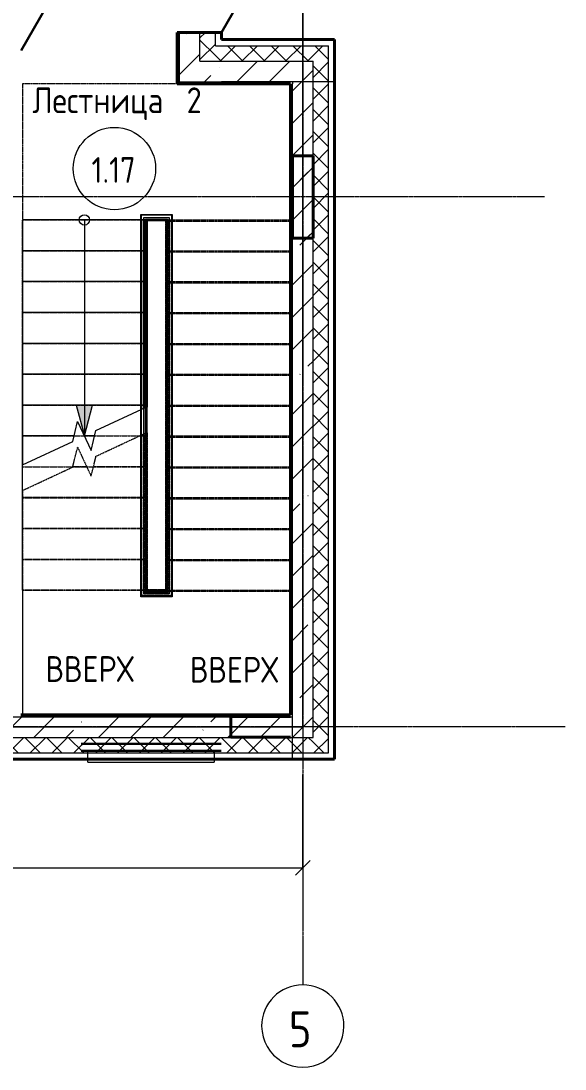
# Model space of a CAD drawing. Header units: millimetres. Extents: x -32954 to 151739, y -65671 to 56243.
# Drawn here: x -2790 to 2500, y -15318 to -5129 of the extents above; entities that cross this region are included whole.
import ezdxf

# ---------------------------------------------------------------- set-up
doc = ezdxf.new("R2010")
doc.units = ezdxf.units.MM
doc.linetypes.add('ADSK_Линия сетки', pattern=[21, 12, -3, 3, -3])
doc.linetypes.add('ADSK_Сверху', pattern=[4.5, 3, -1.5])
for name, color, linetype, lineweight in [('Балясины', 7, 'Continuous', 18), ('Двери', 7, 'Continuous', 18), ('Колонны', 7, 'Continuous', 18), ('Лестницы', 7, 'Continuous', 18), ('Марки помещений', 7, 'Continuous', 18), ('Ограждение', 7, 'Continuous', 18), ('Окна', 7, 'Continuous', 18), ('Оси', 7, 'Continuous', 9), ('Остекление', 7, 'Continuous', 30), ('Отлив', 7, 'Continuous', 18), ('Панель', 7, 'Continuous', 30), ('Перекрытия', 7, 'Continuous', 18), ('Поручни', 7, 'Continuous', 18), ('Размеры', 7, 'Continuous', 9), ('Размеры-100', 7, 'Continuous', 9), ('Стены', 7, 'Continuous', 18), ('Стены разрез', 7, 'Continuous', 40), ('Стены штриховка', 7, 'Continuous', 18), ('Стрелки вверх', 7, 'Continuous', 18), ('Траектории лестницы', 7, 'Continuous', 30)]:
    doc.layers.add(name, color=color, linetype=linetype, lineweight=lineweight)
doc.styles.add('GOST Common', font='GOST_Common.ttf', dxfattribs={"width": 0.9, "height": 250})
doc.styles.add('GOST Common_1', font='GOST_Common.ttf', dxfattribs={"width": 0.9, "height": 350})
doc.dimstyles.new('ADSK_Проверочный', dxfattribs={"dimscale": 304.8, "dimtxt": 251.428749, "dimasz": 0.463911, "dimexe": 0.492126, "dimexo": 0.492126, "dimgap": 0.164042, "dimtad": 1, "dimdec": 0, "dimdsep": 46, "dimtxsty": 'GOST Common', "dimblk1": 'OBLIQUE', "dimblk2": 'OBLIQUE', "dimsah": 1, "dimcen": 0.09, "dimazin": 0, "dimtfac": 1, "dimtdec": 4, "dimtix": 1, "dimtmove": 0, "dimatfit": 3, "dimfxl": 1, "dimtvp": 1, "dimtolj": 1, "dimtzin": 0, "dimarcsym": 2})
pattern_1 = [(45, (0, 0), (-106.066, 106.066), []), (135, (0, 0), (-106.066, -106.066), [])]
pattern_2 = [(45, (0, 0), (-314.309, 314.309), []), (45, (314.3, 0), (-314.309, 314.309), [555.625, -111.125, 3.353, -107.772])]

# ---------------------------------------------------------------- blocks, each defined once
blk = doc.blocks.new('AC_Дверь_Двупольная_ПВХ - 1260х2080h М-694954-В_АР_ПЭ_01 Этаж')
at = {"layer": 'Панель'}
for p, q in [((-650, 215), (-87, 540)), ((650, 215), (87, 540))]:
    blk.add_line(p, q, dxfattribs=at)
blk = doc.blocks.new('AC_Дверь_Двупольная_ПВХ - 1260х2080h М-673620-В_АР_ПЭ_01 Этаж')
at = {"layer": 'Панель'}
for p, q in [((-650, 63), (-87, 388)), ((650, 63), (87, 388))]:
    blk.add_line(p, q, dxfattribs=at)
blk = doc.blocks.new('Ограждение - Ограждение-709738-В_АР_ПЭ_01 Этаж')
at = {"layer": 'Ограждение', "linetype": 'ADSK_Сверху'}
for p, q in [((-1380, -7063), (-1350, -7063)), ((-1380, -10660), (-1380, -7063)), ((-1370, -7063), (-1320, -7063)), ((-1370, -10670), (-1370, -7063)), ((-1365, -7063), (-1325, -7063)), ((-1365, -10675), (-1365, -7063)), ((-1350, -10663), (-1350, -7063)), ((-1325, -10663), (-1325, -7063)), ((-1320, -10663), (-1320, -7063)), ((-1624, -9157), (-1624, -10663)), ((-1619, -9154), (-1619, -10663)), ((-1594, -9143), (-1594, -10663)), ((-1579, -9136), (-1579, -10675)), ((-1574, -9133), (-1574, -10670)), ((-1564, -9133), (-1564, -10660)), ((-1624, -10663), (-1624, -10720)), ((-1619, -10663), (-1619, -10715)), ((-1594, -10663), (-1594, -10690)), ((-1594, -10690), (-1350, -10690)), ((-1579, -10675), (-1365, -10675)), ((-1574, -10670), (-1370, -10670)), ((-1564, -10660), (-1380, -10660)), ((-1350, -10675), (-1350, -10663)), ((-1325, -10695), (-1325, -10663)), ((-1320, -10695), (-1320, -10663)), ((-1624, -10720), (-1320, -10720)), ((-1619, -10715), (-1325, -10715))]:
    blk.add_line(p, q, dxfattribs=at)
at = {"layer": 'Поручни'}
for p, q in [((-1624, -7063), (-1574, -7063)), ((-1624, -7063), (-1624, -8907)), ((-1619, -7063), (-1579, -7063)), ((-1619, -7063), (-1619, -8904)), ((-1594, -7063), (-1564, -7063)), ((-1594, -7063), (-1594, -8893)), ((-1579, -7063), (-1579, -8886)), ((-1574, -7063), (-1574, -8883)), ((-1564, -7063), (-1564, -8883)), ((-1624, -8907), (-1574, -8883)), ((-1619, -8904), (-1579, -8886)), ((-1619, -8904), (-1579, -8886)), ((-1619, -8904), (-1579, -8886)), ((-1594, -8893), (-1574, -8883)), ((-1594, -8893), (-1574, -8883)), ((-1574, -8883), (-1564, -8883)), ((-1574, -8883), (-1564, -8883))]:
    blk.add_line(p, q, dxfattribs=at)
blk = doc.blocks.new('Ограждение - Ограждение-709746-В_АР_ПЭ_01 Этаж')
at = {"layer": 'Ограждение', "linetype": 'ADSK_Сверху'}
for p, q in [((-1380, -7070), (-1350, -7070)), ((-1380, -7070), (-1380, -10660)), ((-1370, -7070), (-1320, -7070)), ((-1370, -7070), (-1370, -10670)), ((-1365, -7070), (-1325, -7070)), ((-1365, -7070), (-1365, -10675)), ((-1350, -7070), (-1350, -10690)), ((-1325, -7070), (-1325, -10715)), ((-1320, -7070), (-1320, -10720)), ((-1624, -10663), (-1624, -9157)), ((-1619, -10663), (-1619, -9154)), ((-1594, -10663), (-1594, -9143)), ((-1579, -10675), (-1579, -9136)), ((-1574, -10670), (-1574, -9133)), ((-1564, -10660), (-1564, -9133)), ((-1624, -10720), (-1624, -10663)), ((-1619, -10715), (-1619, -10663)), ((-1594, -10690), (-1594, -10663)), ((-1350, -10690), (-1594, -10690)), ((-1365, -10675), (-1579, -10675)), ((-1370, -10670), (-1574, -10670)), ((-1380, -10660), (-1564, -10660)), ((-1320, -10720), (-1624, -10720)), ((-1325, -10715), (-1619, -10715))]:
    blk.add_line(p, q, dxfattribs=at)
at = {"layer": 'Поручни'}
for p, q in [((-1624, -7010), (-1320, -7010)), ((-1624, -7063), (-1624, -7010)), ((-1619, -7015), (-1325, -7015)), ((-1619, -7063), (-1619, -7015)), ((-1325, -7015), (-1325, -7077)), ((-1320, -7010), (-1320, -7077)), ((-1624, -8907), (-1624, -7063)), ((-1619, -8904), (-1619, -7063)), ((-1594, -7040), (-1350, -7040)), ((-1594, -7063), (-1594, -7040)), ((-1594, -8893), (-1594, -7063)), ((-1579, -7055), (-1365, -7055)), ((-1579, -8886), (-1579, -7055)), ((-1574, -7060), (-1370, -7060)), ((-1574, -8883), (-1574, -7060)), ((-1564, -7070), (-1380, -7070)), ((-1564, -8883), (-1564, -7070)), ((-1380, -7070), (-1380, -10667)), ((-1370, -7060), (-1370, -10677)), ((-1365, -7055), (-1365, -7077)), ((-1365, -7077), (-1365, -10682)), ((-1350, -7040), (-1350, -7077)), ((-1350, -7077), (-1350, -10697)), ((-1325, -7077), (-1325, -10722)), ((-1320, -7077), (-1320, -10727)), ((-1624, -8563), (-1574, -8563)), ((-1624, -10663), (-1624, -8563)), ((-1619, -8563), (-1579, -8563)), ((-1619, -10663), (-1619, -8563)), ((-1594, -8563), (-1564, -8563)), ((-1594, -10663), (-1594, -8563)), ((-1579, -10682), (-1579, -8563)), ((-1574, -10677), (-1574, -8563)), ((-1564, -10667), (-1564, -8563)), ((-1624, -8907), (-1574, -8883)), ((-1619, -8904), (-1579, -8886)), ((-1619, -8904), (-1579, -8886)), ((-1619, -8904), (-1579, -8886)), ((-1594, -8893), (-1574, -8883)), ((-1594, -8893), (-1574, -8883)), ((-1574, -8883), (-1564, -8883)), ((-1574, -8883), (-1564, -8883)), ((-1624, -10727), (-1624, -10663)), ((-1619, -10722), (-1619, -10663)), ((-1594, -10697), (-1594, -10663)), ((-1350, -10697), (-1594, -10697)), ((-1365, -10682), (-1579, -10682)), ((-1370, -10677), (-1574, -10677)), ((-1380, -10667), (-1564, -10667)), ((-1320, -10727), (-1624, -10727)), ((-1325, -10722), (-1619, -10722))]:
    blk.add_line(p, q, dxfattribs=at)
blk = doc.blocks.new('B2B_Окно_1створка - 1320х1460h-729009-В_АР_ПЭ_01 Этаж')
at = {"layer": 'Остекление'}
for p, q in [((-680, 135), (680, 135)), ((-680, 65), (680, 65))]:
    blk.add_line(p, q, dxfattribs=at)
blk = doc.blocks.new('B2B_Отлив - Отлив_металлический-717280-В_АР_ПЭ_01 Этаж')
at = {"layer": 'Отлив'}
for p, q in [((-615, 1), (-615, 110)), ((615, 110), (-615, 110)), ((615, 110), (615, 1)), ((-615, 0), (-615, 1)), ((-615, 1), (615, 1)), ((-615, 1), (615, 1)), ((-615, 0), (615, 0)), ((615, 1), (615, 0))]:
    blk.add_line(p, q, dxfattribs=at)
blk = doc.blocks.new('Ось сетки - D8-4846-В_АР_ПЭ_01 Этаж')
at = {"layer": 'Оси', "lineweight": 18}
for start, end in [(360, 180), (180, 360)]:
    blk.add_arc((0, 0), 4, start, end, dxfattribs=at)
blk = doc.blocks.new('ADSK_Марка_Помещение_2_ГОСТ21-501-2011 - Имя и Категория-86712-В_АР_ПЭ_01 Этаж')
at = {"layer": 'Марки помещений'}
blk.add_circle((0, 0), 4, dxfattribs=at)
blk = doc.blocks.new('DIMBLOCK5-В_АР_ПЭ_01 Этаж')
at = {"layer": 'Размеры-100', "transparency": 16777216}
for p, q in [((-8050, -12455), (-8050, -13512)), ((-8050, -13362), (-8050, -12455)), ((-50, -12455), (-50, -13512)), ((-50, -13362), (-50, -12455)), ((-8050, -13362), (-7979, -13291)), ((-50, -13362), (21, -13291)), ((-8050, -13362), (-8121, -13433)), ((-8050, -13362), (-50, -13362)), ((-50, -13362), (-121, -13433))]:
    blk.add_line(p, q, dxfattribs=at)
at = {"layer": 'Размеры-100', "color": 0, "transparency": 16777216, "insert": (-4365, -12985), "char_height": 250, "width": 756.84, "attachment_point": 1, "line_spacing_factor": 1.022761, "style": 'GOST Common'}
blk.add_mtext('8000', dxfattribs=at)
blk = doc.blocks.new('_Oblique')
at = {"color": 0, "linetype": 'ByBlock', "lineweight": -2}
blk.add_line((-0.5, -0.5), (0.5, 0.5), dxfattribs=at)

msp = doc.modelspace()

# ---------------------------------------------------------------- hatches: boundary and pattern name
at = {"layer": 'Колонны', "lineweight": 9}
h = msp.add_hatch(dxfattribs=at)
h.set_pattern_fill('FP_1', color=256, style=0, pattern_type=2)
h.set_pattern_definition([(45, (0, 0), (-314.31, 314.31), []), (45, (314.3, 0), (-314.31, 314.31), [222.25, -111.125])])
h.paths.add_polyline_path([(-150, -7240), (50, -7240), (50, -6440), (-150, -6440), (-150, -6485.9)])
at = {"layer": 'Стены разрез', "lineweight": 9}
h = msp.add_hatch(dxfattribs=at)
h.set_pattern_fill('FP_3', color=256, style=0, pattern_type=2)
h.set_pattern_definition(pattern_2)
h.paths.add_polyline_path([(-1050, -5720), (-1050, -5240), (-1250, -5240), (-1250, -5720)])
h.paths.add_polyline_path([(-1050, -3940), (-1050, -3380), (-1250, -3380), (-1250, -3940)])
h = msp.add_hatch(dxfattribs=at)
h.set_pattern_fill('FP_2', color=256, style=0, pattern_type=2)
h.set_pattern_definition(pattern_1)
h.paths.add_polyline_path([(-1050, -5520), (-900, -5520), (-900, -5240), (-1050, -5240)])
h.paths.add_polyline_path([(-900, -3940), (-900, -3580), (-1050, -3580), (-1050, -3940)])
h = msp.add_hatch(dxfattribs=at)
h.set_pattern_fill('FP_2', color=256, style=0, pattern_type=2)
h.set_pattern_definition(pattern_1)
h.paths.add_polyline_path([(50, -5520), (200, -5520), (200, -5370), (-900, -5370), (-900, -5520), (-413.8, -5520)])
h = msp.add_hatch(dxfattribs=at)
h.set_pattern_fill('FP_3', color=256, style=0, pattern_type=2)
h.set_pattern_definition(pattern_2)
h.paths.add_polyline_path([(50, -5720), (50, -5520), (-1050, -5520), (-1050, -5720), (-150, -5720)])
h = msp.add_hatch(dxfattribs=at)
h.set_pattern_fill('FP_2', color=256, style=0, pattern_type=2)
h.set_pattern_definition(pattern_1)
h.paths.add_polyline_path([(50, -12245), (200, -12245), (200, -5520), (50, -5520), (50, -12095)])
h = msp.add_hatch(dxfattribs=at)
h.set_pattern_fill('FP_3', color=256, style=0, pattern_type=2)
h.set_pattern_definition(pattern_2)
h.paths.add_polyline_path([(50, -12095), (50, -5720), (-150, -5720), (-150, -12095)])
h = msp.add_hatch(dxfattribs=at)
h.set_pattern_fill('FP_3', color=256, style=0, pattern_type=2)
h.set_pattern_definition(pattern_2)
h.paths.add_polyline_path([(-170, -12095), (-150, -12095), (-150, -11895), (-3065, -11895), (-3065, -12095)])
h.paths.add_polyline_path([(-6046.6, -12095), (-4425, -12095), (-4425, -11895), (-6046.6, -11895)])
h.paths.add_polyline_path([(-8084.5, -12095), (-7406.6, -12095), (-7406.6, -11895), (-11675, -11895), (-11675, -12095)])
h.paths.add_polyline_path([(-15350, -12095), (-12995, -12095), (-12995, -11895), (-15350, -11895)])
h = msp.add_hatch(dxfattribs=at)
h.set_pattern_fill('FP_2', color=256, style=0, pattern_type=2)
h.set_pattern_definition(pattern_1)
h.paths.add_polyline_path([(-3130, -12245), (50, -12245), (50, -12095), (-3065, -12095), (-3065, -12225), (-3130, -12225)])
h.paths.add_polyline_path([(-4360, -12245), (-4360, -12225), (-4425, -12225), (-4425, -12095), (-6046.6, -12095), (-6046.6, -12225), (-6111.6, -12225), (-6111.6, -12245)])
h.paths.add_polyline_path([(-8084.5, -12245), (-7341.6, -12245), (-7341.6, -12225), (-7406.6, -12225), (-7406.6, -12095), (-11675, -12095), (-11675, -12225), (-11740, -12225), (-11740, -12245)])
h.paths.add_polyline_path([(-12930, -12245), (-12930, -12225), (-12995, -12225), (-12995, -12095), (-15500, -12095), (-15500, -12245), (-13837.5, -12245)])
at = {"layer": 'Стрелки вверх'}
msp.add_hatch(color=256, dxfattribs=at).paths.add_polyline_path([(-2173.9, -9163), (-2093.5, -8863), (-2254.3, -8863)])

# ---------------------------------------------------------------- linework, layer by layer
at = {"layer": 'Колонны', "lineweight": 40}
for p, q in [((50, -6440), (-150, -6440)), ((-150, -6440), (-150, -7240)), ((50, -7240), (50, -6440)), ((-150, -7240), (50, -7240))]:
    msp.add_line(p, q, dxfattribs=at)
at = {"layer": 'Лестницы', "linetype": 'ADSK_Сверху'}
for p, q in [((-2773.9, -5740), (-2773.9, -7063)), ((-170, -5740), (-2773.9, -5740)), ((-170, -7076.8), (-170, -5740)), ((-2773.9, -7063), (-1573.9, -7063)), ((-2773.9, -10663), (-2773.9, -7063)), ((-2773.9, -7063), (-1573.9, -7063)), ((-1573.9, -7063), (-2773.9, -7063)), ((-1573.9, -7060), (-1370, -7060)), ((-1573.9, -7063), (-1573.9, -7060)), ((-1573.9, -10663), (-1573.9, -7063)), ((-1370, -7060), (-1370, -7076.8)), ((-1370, -7063), (-170, -7063)), ((-1370, -10663), (-1370, -7063)), ((-170, -7070), (-1370, -7070)), ((-1370, -7070), (-1370, -10670)), ((-170, -7070), (-1370, -7070)), ((-170, -7076.8), (-1370, -7076.8)), ((-1370, -7076.8), (-1370, -10676.8)), ((-170, -7076.8), (-1370, -7076.8)), ((-170, -10663), (-170, -7063)), ((-170, -7070), (-170, -10670)), ((-170, -7076.8), (-170, -10676.8)), ((-2773.9, -7363), (-1573.9, -7363)), ((-1573.9, -7363), (-2773.9, -7363)), ((-2773.9, -7363), (-1573.9, -7363)), ((-1370, -7363), (-170, -7363)), ((-1370, -7363), (-170, -7363)), ((-170, -7370), (-1370, -7370)), ((-170, -7370), (-1370, -7370)), ((-170, -7376.8), (-1370, -7376.8)), ((-170, -7376.8), (-1370, -7376.8)), ((-2773.9, -7663), (-1573.9, -7663)), ((-1573.9, -7663), (-2773.9, -7663)), ((-2773.9, -7663), (-1573.9, -7663)), ((-1370, -7663), (-170, -7663)), ((-1370, -7663), (-170, -7663)), ((-170, -7670), (-1370, -7670)), ((-170, -7670), (-1370, -7670)), ((-170, -7676.8), (-1370, -7676.8)), ((-170, -7676.8), (-1370, -7676.8)), ((-2773.9, -7963), (-1573.9, -7963)), ((-1573.9, -7963), (-2773.9, -7963)), ((-2773.9, -7963), (-1573.9, -7963)), ((-1370, -7963), (-170, -7963)), ((-1370, -7963), (-170, -7963)), ((-170, -7970), (-1370, -7970)), ((-170, -7970), (-1370, -7970)), ((-170, -7976.8), (-1370, -7976.8)), ((-170, -7976.8), (-1370, -7976.8)), ((-2773.9, -8263), (-1573.9, -8263)), ((-1573.9, -8263), (-2773.9, -8263)), ((-2773.9, -8263), (-1573.9, -8263)), ((-1370, -8263), (-170, -8263)), ((-1370, -8263), (-170, -8263)), ((-170, -8270), (-1370, -8270)), ((-170, -8270), (-1370, -8270)), ((-170, -8276.8), (-1370, -8276.8)), ((-170, -8276.8), (-1370, -8276.8)), ((-2773.9, -8563), (-1573.9, -8563)), ((-1573.9, -8563), (-2773.9, -8563)), ((-2773.9, -8563), (-1573.9, -8563)), ((-2773.9, -8563.5), (-1573.9, -8563.5)), ((-2773.9, -10663.5), (-2773.9, -8563.5)), ((-1573.9, -10663.5), (-1573.9, -8563.5)), ((-1370, -8563), (-170, -8563)), ((-1370, -8563), (-170, -8563)), ((-170, -8570), (-1370, -8570)), ((-170, -8570), (-1370, -8570)), ((-170, -8576.8), (-1370, -8576.8)), ((-170, -8576.8), (-1370, -8576.8)), ((-2773.9, -8863), (-1573.9, -8863)), ((-1573.9, -8863), (-2773.9, -8863)), ((-2773.9, -8863), (-1573.9, -8863)), ((-2773.9, -8863.5), (-1573.9, -8863.5)), ((-2773.9, -8863.5), (-1573.9, -8863.5)), ((-1370, -8863), (-170, -8863)), ((-1370, -8863), (-170, -8863)), ((-170, -8870), (-1370, -8870)), ((-170, -8870), (-1370, -8870)), ((-170, -8876.8), (-1370, -8876.8)), ((-170, -8876.8), (-1370, -8876.8)), ((-2773.9, -9163), (-1573.9, -9163)), ((-2274.4, -9163), (-2773.9, -9163)), ((-2773.9, -9163), (-1573.9, -9163)), ((-2773.9, -9163.5), (-1573.9, -9163.5)), ((-2773.9, -9163.5), (-1573.9, -9163.5)), ((-2073.5, -9163), (-2173.9, -9163)), ((-2060.6, -9360.2), (-1573.9, -9133.2)), ((-1573.9, -9163), (-1637.8, -9163)), ((-1573.9, -9163), (-1637.8, -9163)), ((-1573.9, -9133.2), (-1573.9, -10663)), ((-1370, -9163), (-170, -9163)), ((-1370, -9163), (-170, -9163)), ((-170, -9170), (-1370, -9170)), ((-170, -9170), (-1370, -9170)), ((-2287.2, -9465.8), (-2240, -9271.4)), ((-2240, -9271.4), (-2107.9, -9554.6)), ((-170, -9176.8), (-1370, -9176.8)), ((-170, -9176.8), (-1370, -9176.8)), ((-2107.9, -9554.6), (-2060.6, -9360.2)), ((-2773.9, -9463), (-1573.9, -9463)), ((-2773.9, -9463), (-1573.9, -9463)), ((-2773.9, -9463.5), (-1573.9, -9463.5)), ((-2773.9, -9463.5), (-1573.9, -9463.5)), ((-2773.9, -9692.8), (-2287.2, -9465.8)), ((-2150.6, -9463), (-2286.5, -9463)), ((-2150.6, -9463), (-2286.5, -9463)), ((-1573.9, -9463), (-2085.6, -9463)), ((-1573.9, -9463), (-2085.6, -9463)), ((-1370, -9463), (-170, -9463)), ((-1370, -9463), (-170, -9463)), ((-170, -9470), (-1370, -9470)), ((-170, -9470), (-1370, -9470)), ((-170, -9476.8), (-1370, -9476.8)), ((-170, -9476.8), (-1370, -9476.8)), ((-2773.9, -9692.8), (-2773.9, -10663)), ((-2773.9, -9763), (-1573.9, -9763)), ((-1573.9, -9763), (-2773.9, -9763)), ((-2773.9, -9763), (-1573.9, -9763)), ((-1573.9, -9763), (-2773.9, -9763)), ((-2773.9, -9763.5), (-1573.9, -9763.5)), ((-2773.9, -9763.5), (-1573.9, -9763.5)), ((-1370, -9763), (-170, -9763)), ((-1370, -9763), (-170, -9763)), ((-170, -9770), (-1370, -9770)), ((-170, -9770), (-1370, -9770)), ((-170, -9776.8), (-1370, -9776.8)), ((-170, -9776.8), (-1370, -9776.8)), ((-2773.9, -10063), (-1573.9, -10063)), ((-1573.9, -10063), (-2773.9, -10063)), ((-2773.9, -10063), (-1573.9, -10063)), ((-1573.9, -10063), (-2773.9, -10063)), ((-2773.9, -10063.5), (-1573.9, -10063.5)), ((-2773.9, -10063.5), (-1573.9, -10063.5)), ((-1370, -10063), (-170, -10063)), ((-1370, -10063), (-170, -10063)), ((-170, -10070), (-1370, -10070)), ((-170, -10070), (-1370, -10070)), ((-170, -10076.8), (-1370, -10076.8)), ((-170, -10076.8), (-1370, -10076.8)), ((-2773.9, -10363), (-1573.9, -10363)), ((-1573.9, -10363), (-2773.9, -10363)), ((-2773.9, -10363), (-1573.9, -10363)), ((-1573.9, -10363), (-2773.9, -10363)), ((-2773.9, -10363.5), (-1573.9, -10363.5)), ((-2773.9, -10363.5), (-1573.9, -10363.5)), ((-1370, -10363), (-170, -10363)), ((-1370, -10363), (-170, -10363)), ((-170, -10370), (-1370, -10370)), ((-170, -10370), (-1370, -10370)), ((-170, -10376.8), (-1370, -10376.8)), ((-170, -10376.8), (-1370, -10376.8)), ((-2773.9, -10663), (-2773.9, -11870)), ((-2773.9, -10663), (-2773.9, -11870)), ((-2773.9, -10663), (-1573.9, -10663)), ((-1573.9, -10663), (-2773.9, -10663)), ((-2773.9, -10663), (-1573.9, -10663)), ((-1573.9, -10663), (-2773.9, -10663)), ((-2773.9, -10663.5), (-2773.9, -11870)), ((-2773.9, -10663.5), (-1573.9, -10663.5)), ((-2773.9, -10663.5), (-1573.9, -10663.5)), ((-1573.9, -10670), (-1573.9, -10663)), ((-1573.9, -10670), (-1573.9, -10663)), ((-1573.9, -10676.8), (-1573.9, -10663.5)), ((-1370, -10670), (-1573.9, -10670)), ((-1370, -10670), (-1573.9, -10670)), ((-1370, -10676.8), (-1573.9, -10676.8)), ((-1370, -10663), (-1370, -10670)), ((-1370, -10663), (-170, -10663)), ((-1370, -10663), (-170, -10663)), ((-170, -10670), (-1370, -10670)), ((-170, -10670), (-1370, -10670)), ((-170, -10676.8), (-1370, -10676.8)), ((-170, -10676.8), (-1370, -10676.8)), ((-170, -11870), (-170, -10663)), ((-170, -11870), (-170, -10670)), ((-170, -11870), (-170, -10676.8)), ((-2773.9, -11870), (-170, -11870)), ((-2773.9, -11870), (-170, -11870)), ((-2773.9, -11870), (-170, -11870))]:
    msp.add_line(p, q, dxfattribs=at)
at = {"layer": 'Лестницы'}
for p, q in [((-1573.9, -7063), (-2773.9, -7063)), ((-2773.9, -7063), (-2773.9, -7363)), ((-1573.9, -7063), (-1573.9, -7363)), ((-2773.9, -7363), (-2773.9, -7663)), ((-1573.9, -7363), (-2773.9, -7363)), ((-1573.9, -7363), (-1573.9, -7663)), ((-2773.9, -7663), (-2773.9, -7963)), ((-1573.9, -7663), (-2773.9, -7663)), ((-1573.9, -7663), (-1573.9, -7963)), ((-2773.9, -7963), (-2773.9, -8263)), ((-1573.9, -7963), (-2773.9, -7963)), ((-1573.9, -7963), (-1573.9, -8263)), ((-2773.9, -8263), (-2773.9, -8563)), ((-1573.9, -8263), (-2773.9, -8263)), ((-1573.9, -8263), (-1573.9, -8563)), ((-2773.9, -8563), (-2773.9, -8863)), ((-1573.9, -8563), (-2773.9, -8563)), ((-1573.9, -8563), (-1573.9, -8863)), ((-2773.9, -8863), (-2773.9, -9163)), ((-1573.9, -8863), (-2773.9, -8863)), ((-1573.9, -8863), (-1573.9, -8883.2)), ((-2060.6, -9110.2), (-1573.9, -8883.2)), ((-2287.2, -9215.8), (-2240, -9021.4)), ((-2240, -9021.4), (-2107.9, -9304.6)), ((-2773.9, -9163), (-2773.9, -9442.8)), ((-2274.4, -9163), (-2773.9, -9163)), ((-2073.5, -9163), (-2173.9, -9163)), ((-2107.9, -9304.6), (-2060.6, -9110.2)), ((-2773.9, -9442.8), (-2287.2, -9215.8))]:
    msp.add_line(p, q, dxfattribs=at)
at = {"layer": 'Оси', "linetype": 'ADSK_Линия сетки'}
for p, q in [((-50, 4287.9), (-50, -14500)), ((2299.7, -6840), (-32136.4, -6840)), ((2500, -11990), (-32136.4, -11990))]:
    msp.add_line(p, q, dxfattribs=at)
at = {"layer": 'Перекрытия'}
for p, q in [((-50, -11990), (-50, 2150)), ((-29950, -11990), (-50, -11990))]:
    msp.add_line(p, q, dxfattribs=at)
at = {"layer": 'Стены'}
for p, q in [((-1250, -5740), (-1250, -5240)), ((260, -5720), (-840, -5720)), ((-150, -12305), (-150, -5740)), ((-15560, -11895), (-170, -11895))]:
    msp.add_line(p, q, dxfattribs=at)
at = {"layer": 'Стены разрез'}
for p, q in [((-1270, -5240), (-1270, -5740)), ((-840, -5240), (-1270, -5240)), ((-840, -5310), (-840, -5240)), ((260, -5310), (-840, -5310)), ((260, -12305), (260, -5310)), ((-1270, -5740), (-170, -5740)), ((-170, -5740), (-170, -11875)), ((-170, -11875), (-2790.1, -11875)), ((-170, -11890), (-750, -11890)), ((-750, -11890), (-750, -12090)), ((-750, -12090), (-170, -12090)), ((-3130, -12305), (260, -12305))]:
    msp.add_line(p, q, dxfattribs=at)
at = {"layer": 'Стены штриховка'}
for p, q in [((-1050, -5520), (-1050, -5240)), ((-900, -5370), (-900, -5240)), ((-900, -5370), (200, -5370)), ((200, -12245), (200, -5370)), ((-1050, -5520), (50, -5520)), ((50, -12095), (50, -5520)), ((-1250, -5720), (-840, -5720)), ((-150, -5720), (-150, -5740)), ((-170, -11895), (-150, -11895)), ((-3065, -12095), (50, -12095)), ((-3130, -12245), (200, -12245))]:
    msp.add_line(p, q, dxfattribs=at)
at = {"layer": 'Стрелки вверх'}
for p, q in [((-2173.9, -7063), (-2173.9, -7363)), ((-2173.9, -7363), (-2173.9, -7663)), ((-2173.9, -7663), (-2173.9, -7963)), ((-2173.9, -7963), (-2173.9, -8263)), ((-2173.9, -8263), (-2173.9, -8563)), ((-2173.9, -8563), (-2173.9, -8863)), ((-2093.5, -8863), (-2254.3, -8863)), ((-2254.3, -8863), (-2173.9, -9163)), ((-2173.9, -8863), (-2173.9, -9163)), ((-2173.9, -9163), (-2093.5, -8863))]:
    msp.add_line(p, q, dxfattribs=at)
msp.add_circle((-2173.9, -7063), 50, dxfattribs=at)

# ---------------------------------------------------------------- block references
at = {"layer": 'Балясины'}
for name in ['Ограждение - Ограждение-709746-В_АР_ПЭ_01 Этаж', 'Ограждение - Ограждение-709738-В_АР_ПЭ_01 Этаж']:
    msp.add_blockref(name, (0, 0), dxfattribs=at)
at = {"layer": 'Двери', "rotation": 269.9999999999999}
for name, p in [('AC_Дверь_Двупольная_ПВХ - 1260х2080h М-694954-В_АР_ПЭ_01 Этаж', (-1055, -4590)), ('AC_Дверь_Двупольная_ПВХ - 1260х2080h М-673620-В_АР_ПЭ_01 Этаж', (-2852.6, -4766.2))]:
    msp.add_blockref(name, p, dxfattribs=at)
at = {"layer": 'Марки помещений', "xscale": 99.99999999999993, "yscale": 99.99999999999993, "zscale": 99.99999999999993}
msp.add_blockref('ADSK_Марка_Помещение_2_ГОСТ21-501-2011 - Имя и Категория-86712-В_АР_ПЭ_01 Этаж', (-1881.4, -6563.5), dxfattribs=at)
at = {"layer": 'Окна', "rotation": 180}
for name, p in [('B2B_Окно_1створка - 1320х1460h-729009-В_АР_ПЭ_01 Этаж', (-1525, -12090)), ('B2B_Отлив - Отлив_металлический-717280-В_АР_ПЭ_01 Этаж', (-1525, -12225))]:
    msp.add_blockref(name, p, dxfattribs=at)
at = {"layer": 'Оси', "lineweight": 18, "xscale": 99.99999999999993, "yscale": 99.99999999999993, "zscale": 99.99999999999993, "rotation": 180}
msp.add_blockref('Ось сетки - D8-4846-В_АР_ПЭ_01 Этаж', (-50, -14900), dxfattribs=at)

# ---------------------------------------------------------------- texts
at = {"layer": 'Марки помещений', "lineweight": 9, "char_height": 250, "attachment_point": 1, "style": 'GOST Common'}
for s, insert, width in [('Лестница', (-2679, -5774.8), 1652.278), (' 2', (-1315.7, -5774.8), 288.608), ('1.17', (-2104.3, -6452.1), 548.354)]:
    msp.add_mtext(s, dxfattribs=dict(at, insert=insert, width=width))
at = {"layer": 'Оси', "insert": (-184.4, -14756.1), "char_height": 350, "width": 274.177, "attachment_point": 1, "style": 'GOST Common_1'}
msp.add_mtext('\\fGOST Common|b0|i0|c204|p34|;\\W.9;5', dxfattribs=at)
at = {"layer": 'Траектории лестницы', "lineweight": 9, "char_height": 250, "width": 1073.899, "attachment_point": 1, "line_spacing_factor": 1.022761, "style": 'GOST Common'}
for insert in [(-2551.8, -11304), (-1147.9, -11311)]:
    msp.add_mtext('ВВЕРХ', dxfattribs=dict(at, insert=insert))

# ---------------------------------------------------------------- dimensions: what is measured, and where the dimension line sits
at = {"layer": 'Размеры'}
dim = msp.add_linear_dim(base=(-50, -13361.8), p1=(-8050, -12305), p2=(-50, -12305), dimstyle='ADSK_Проверочный', override={"dimpost": '<>', "dimfxl": 8000}, dxfattribs=at)
dim.commit()
dim.dimension.update_dxf_attribs({"geometry": 'DIMBLOCK5-В_АР_ПЭ_01 Этаж', "text_midpoint": (-4050, -13186.8)})

doc.saveas('drawing.dxf')
